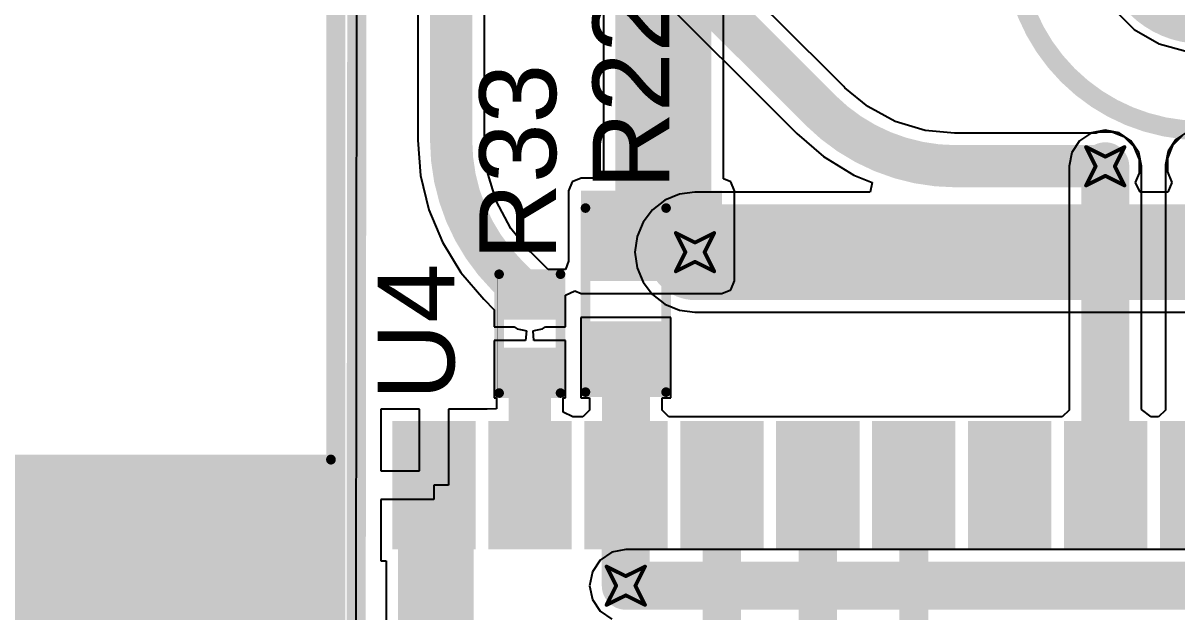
# Model space of a CAD drawing. Header units: inches. Extents: x -0.9 to 13.3, y -2.2 to 2.7.
# Drawn here: x 0.016 to 0.617, y -0.484 to -0.177 of the extents above; entities that cross this region are included whole.
import ezdxf

# ---------------------------------------------------------------- set-up
doc = ezdxf.new("R2010")
doc.units = ezdxf.units.IN
doc.header["$MEASUREMENT"] = 0
for name, color, linetype in [('Board Outline', 216, 'Continuous'), ('Bottom Layer', 5, 'Continuous'), ('Bottom Solder', 6, 'Continuous'), ('Dimension', 6, 'Continuous'), ('Drill Drawing', 1, 'Continuous'), ('Keep-Out Layer', 6, 'Continuous'), ('Multi-Layer', 9, 'Continuous'), ('Top Layer', 1, 'Continuous'), ('Top Overlay', 2, 'Continuous'), ('Top Paste', 8, 'Continuous'), ('Top Solder', 216, 'Continuous'), ('Via Holes', 16, 'Continuous')]:
    doc.layers.add(name, color=color, linetype=linetype)
doc.styles.add('Arial', font='', dxfattribs={"height": 0.2})
doc.styles.get('Arial').set_extended_font_data('Arial')

# ---------------------------------------------------------------- blocks, each defined once
blk = doc.blocks.new('R___0402_10')
at = {"layer": 'Top Layer'}
for points in [[(-0.0275, -0.0125), (-0.0275, 0.0125), (-0.0095, 0.0125), (-0.0095, -0.0125)], [(0.0095, -0.0125), (0.0095, 0.0125), (0.0275, 0.0125), (0.0275, -0.0125)]]:
    blk.add_hatch(color=1, dxfattribs=at).paths.add_polyline_path(points)
at = {"layer": 'Top Paste'}
for points in [[(-0.0275, -0.0125), (-0.0275, 0.0125), (-0.0095, 0.0125), (-0.0095, -0.0125)], [(0.0095, -0.0125), (0.0095, 0.0125), (0.0275, 0.0125), (0.0275, -0.0125)]]:
    blk.add_hatch(color=8, dxfattribs=at).paths.add_polyline_path(points)
at = {"layer": 'Top Solder'}
for points in [[(-0.02967, -0.01467), (-0.02967, 0.01467), (-0.00733, 0.01467), (-0.00733, -0.01467)], [(0.00733, -0.01467), (0.00733, 0.01467), (0.02967, 0.01467), (0.02967, -0.01467)]]:
    blk.add_hatch(color=216, dxfattribs=at).paths.add_polyline_path(points)
at = {"layer": 'Top Overlay'}
for points in [[(-0.031, -0.016, 0.005, 0.005, 0), (-0.031, 0.016, 0.005, 0.005, 0)], [(-0.031, 0.016, 0.005, 0.005, 0), (0.031, 0.016, 0.005, 0.005, 0)], [(0.031, -0.016, 0.005, 0.005, 0), (0.031, 0.016, 0.005, 0.005, 0)], [(-0.031, -0.016, 0.005, 0.005, 0), (0.031, -0.016, 0.005, 0.005, 0)], [(0.032, -0.017, 0.000127, 0.000127, 0), (-0.032, -0.017, 0.000127, 0.000127, 0)]]:
    blk.add_lwpolyline(points, format="xyseb", dxfattribs=at)
for points in [[(-0.03225, 0.016, 0.0025, 0.0025, 1), (-0.02975, 0.016, 0.0025, 0.0025, 1)], [(-0.03225, 0.016, 0.0025, 0.0025, 1), (-0.02975, 0.016, 0.0025, 0.0025, 1)], [(0.02975, 0.016, 0.0025, 0.0025, 1), (0.03225, 0.016, 0.0025, 0.0025, 1)], [(0.02975, 0.016, 0.0025, 0.0025, 1), (0.03225, 0.016, 0.0025, 0.0025, 1)], [(-0.03225, -0.016, 0.0025, 0.0025, 1), (-0.02975, -0.016, 0.0025, 0.0025, 1)], [(-0.03225, -0.016, 0.0025, 0.0025, 1), (-0.02975, -0.016, 0.0025, 0.0025, 1)], [(-0.03203, -0.017, 0.0000635, 0.0000635, 1), (-0.03197, -0.017, 0.0000635, 0.0000635, 1)], [(0.02975, -0.016, 0.0025, 0.0025, 1), (0.03225, -0.016, 0.0025, 0.0025, 1)], [(0.02975, -0.016, 0.0025, 0.0025, 1), (0.03225, -0.016, 0.0025, 0.0025, 1)], [(0.03197, -0.017, 0.0000635, 0.0000635, 1), (0.03203, -0.017, 0.0000635, 0.0000635, 1)]]:
    blk.add_lwpolyline(points, format="xyseb", close=True, dxfattribs=at)
blk = doc.blocks.new('38_SMD_M______16')
at = {"layer": 'Keep-Out Layer'}
blk.add_hatch(color=6, dxfattribs=at).paths.add_polyline_path([(-0.35589, 0.40502), (0.35611, 0.40502), (0.35611, 0.64502), (-0.35589, 0.64502)])
at = {"layer": 'Top Layer'}
for points in [[(0.31496, 0.36732), (0.37402, 0.36732), (0.37402, 0.33189), (0.31496, 0.33189)], [(0.31496, 0.31732), (0.37402, 0.31732), (0.37402, 0.28189), (0.31496, 0.28189)], [(0.31496, 0.26732), (0.37402, 0.26732), (0.37402, 0.23189), (0.31496, 0.23189)], [(0.31496, 0.21732), (0.37402, 0.21732), (0.37402, 0.18189), (0.31496, 0.18189)], [(0.31496, 0.16732), (0.37402, 0.16732), (0.37402, 0.13189), (0.31496, 0.13189)], [(0.31496, 0.11732), (0.37402, 0.11732), (0.37402, 0.08189), (0.31496, 0.08189)], [(0.31496, 0.06732), (0.37402, 0.06732), (0.37402, 0.03189), (0.31496, 0.03189)], [(0.31496, 0.01732), (0.37402, 0.01732), (0.37402, -0.01811), (0.31496, -0.01811)], [(0.31496, -0.03268), (0.37402, -0.03268), (0.37402, -0.06811), (0.31496, -0.06811)]]:
    blk.add_hatch(color=1, dxfattribs=at).paths.add_polyline_path(points)
at = {"layer": 'Top Paste'}
for points in [[(0.31496, 0.36732), (0.37402, 0.36732), (0.37402, 0.33189), (0.31496, 0.33189)], [(0.31496, 0.31732), (0.37402, 0.31732), (0.37402, 0.28189), (0.31496, 0.28189)], [(0.31496, 0.26732), (0.37402, 0.26732), (0.37402, 0.23189), (0.31496, 0.23189)], [(0.31496, 0.21732), (0.37402, 0.21732), (0.37402, 0.18189), (0.31496, 0.18189)], [(0.31496, 0.16732), (0.37402, 0.16732), (0.37402, 0.13189), (0.31496, 0.13189)], [(0.31496, 0.11732), (0.37402, 0.11732), (0.37402, 0.08189), (0.31496, 0.08189)], [(0.31496, 0.06732), (0.37402, 0.06732), (0.37402, 0.03189), (0.31496, 0.03189)], [(0.31496, 0.01732), (0.37402, 0.01732), (0.37402, -0.01811), (0.31496, -0.01811)], [(0.31496, -0.03268), (0.37402, -0.03268), (0.37402, -0.06811), (0.31496, -0.06811)]]:
    blk.add_hatch(color=8, dxfattribs=at).paths.add_polyline_path(points)
at = {"layer": 'Top Solder'}
for points in [[(0.31096, 0.37132), (0.37802, 0.37132), (0.37802, 0.32789), (0.31096, 0.32789)], [(0.31096, 0.32132), (0.37802, 0.32132), (0.37802, 0.27789), (0.31096, 0.27789)], [(0.31096, 0.27132), (0.37802, 0.27132), (0.37802, 0.22789), (0.31096, 0.22789)], [(0.31096, 0.22132), (0.37802, 0.22132), (0.37802, 0.17789), (0.31096, 0.17789)], [(0.31096, 0.17132), (0.37802, 0.17132), (0.37802, 0.12789), (0.31096, 0.12789)], [(0.31096, 0.12132), (0.37802, 0.12132), (0.37802, 0.07789), (0.31096, 0.07789)], [(0.31096, 0.07132), (0.37802, 0.07132), (0.37802, 0.02789), (0.31096, 0.02789)], [(0.31096, 0.02132), (0.37802, 0.02132), (0.37802, -0.02211), (0.31096, -0.02211)], [(0.31096, -0.02868), (0.37802, -0.02868), (0.37802, -0.07211), (0.31096, -0.07211)]]:
    blk.add_hatch(color=216, dxfattribs=at).paths.add_polyline_path(points)
at = {"layer": 'Top Overlay'}
for points in [[(0.35791, 0.64701, 0.005, 0.005, 0), (0.35791, 0.40331, 0.005, 0.005, 0)], [(0.35771, 0.40331, 0.005, 0.005, 0), (-0.35809, 0.40331, 0.005, 0.005, 0)]]:
    blk.add_lwpolyline(points, format="xyseb", dxfattribs=at)
for points in [[(0.35646, 0.40331, 0.0025, 0.0025, 1), (0.35896, 0.40331, 0.0025, 0.0025, 1)], [(0.35666, 0.40331, 0.0025, 0.0025, 1), (0.35916, 0.40331, 0.0025, 0.0025, 1)]]:
    blk.add_lwpolyline(points, format="xyseb", close=True, dxfattribs=at)
blk = doc.blocks.new('R___0603_50')
at = {"layer": 'Top Layer'}
for points in [[(-0.015, 0.0175), (-0.015, -0.0175), (-0.045, -0.0175), (-0.045, 0.0175)], [(0.045, 0.0175), (0.045, -0.0175), (0.015, -0.0175), (0.015, 0.0175)]]:
    blk.add_hatch(color=1, dxfattribs=at).paths.add_polyline_path(points)
at = {"layer": 'Top Paste'}
for points in [[(-0.015, 0.0175), (-0.015, -0.0175), (-0.045, -0.0175), (-0.045, 0.0175)], [(0.045, 0.0175), (0.045, -0.0175), (0.015, -0.0175), (0.015, 0.0175)]]:
    blk.add_hatch(color=8, dxfattribs=at).paths.add_polyline_path(points)
at = {"layer": 'Top Solder'}
for points in [[(-0.011, 0.0215), (-0.011, -0.0215), (-0.049, -0.0215), (-0.049, 0.0215)], [(0.049, 0.0215), (0.049, -0.0215), (0.011, -0.0215), (0.011, 0.0215)]]:
    blk.add_hatch(color=216, dxfattribs=at).paths.add_polyline_path(points)
at = {"layer": 'Top Overlay'}
for points in [[(-0.048, 0.021, 0.005, 0.005, 0), (0.048, 0.021, 0.005, 0.005, 0)], [(-0.048, 0.021, 0.005, 0.005, 0), (-0.048, -0.021, 0.005, 0.005, 0)], [(0.048, 0.021, 0.005, 0.005, 0), (0.048, -0.021, 0.005, 0.005, 0)], [(-0.048, -0.021, 0.005, 0.005, 0), (0.048, -0.021, 0.005, 0.005, 0)]]:
    blk.add_lwpolyline(points, format="xyseb", dxfattribs=at)
for points in [[(-0.04925, 0.021, 0.0025, 0.0025, 1), (-0.04675, 0.021, 0.0025, 0.0025, 1)], [(-0.04925, 0.021, 0.0025, 0.0025, 1), (-0.04675, 0.021, 0.0025, 0.0025, 1)], [(0.04675, 0.021, 0.0025, 0.0025, 1), (0.04925, 0.021, 0.0025, 0.0025, 1)], [(0.04675, 0.021, 0.0025, 0.0025, 1), (0.04925, 0.021, 0.0025, 0.0025, 1)], [(-0.04925, -0.021, 0.0025, 0.0025, 1), (-0.04675, -0.021, 0.0025, 0.0025, 1)], [(-0.04925, -0.021, 0.0025, 0.0025, 1), (-0.04675, -0.021, 0.0025, 0.0025, 1)], [(0.04675, -0.021, 0.0025, 0.0025, 1), (0.04925, -0.021, 0.0025, 0.0025, 1)], [(0.04675, -0.021, 0.0025, 0.0025, 1), (0.04925, -0.021, 0.0025, 0.0025, 1)]]:
    blk.add_lwpolyline(points, format="xyseb", close=True, dxfattribs=at)

msp = doc.modelspace()

# ---------------------------------------------------------------- hatches: boundary and pattern name
at = {"layer": 'Bottom Layer'}
h = msp.add_hatch(color=5, dxfattribs=at)
edge = h.paths.add_edge_path()
edge.add_arc((0.63028, -0.13419), 0.05118, 0, 360)
h = msp.add_hatch(color=5, dxfattribs=at)
edge = h.paths.add_edge_path()
edge.add_arc((0.5801, -0.25124), 0.01181, 0, 360)
h = msp.add_hatch(color=5, dxfattribs=at)
edge = h.paths.add_edge_path()
edge.add_arc((0.36634, -0.29605), 0.01181, 0, 360)
h = msp.add_hatch(color=5, dxfattribs=at)
edge = h.paths.add_edge_path()
edge.add_arc((0.33028, -0.47005), 0.01181, 0, 360)
at = {"layer": 'Bottom Solder'}
h = msp.add_hatch(color=6, dxfattribs=at)
edge = h.paths.add_edge_path()
edge.add_arc((0.63028, -0.13419), 0.05315, 0, 360)
at = {"layer": 'Multi-Layer'}
h = msp.add_hatch(color=9, dxfattribs=at)
edge = h.paths.add_edge_path()
edge.add_arc((0.63028, -0.13419), 0.05118, 0, 360)
at = {"layer": 'Top Layer'}
h = msp.add_hatch(color=1, dxfattribs=at)
edge = h.paths.add_edge_path()
edge.add_arc((0.63028, -0.13419), 0.05118, 0, 360)
h = msp.add_hatch(color=1, dxfattribs=at)
edge = h.paths.add_edge_path()
edge.add_arc((0.5801, -0.25124), 0.01181, 0, 360)
msp.add_hatch(color=1, dxfattribs=at).paths.add_polyline_path([(0.307, -0.31105), (0.38034, -0.31105), (0.38034, -0.264), (0.307, -0.264)])
h = msp.add_hatch(color=1, dxfattribs=at)
edge = h.paths.add_edge_path()
edge.add_arc((0.36634, -0.29605), 0.01181, 0, 360)
h = msp.add_hatch(color=1, dxfattribs=at)
edge = h.paths.add_edge_path()
edge.add_arc((0.33028, -0.47005), 0.01181, 0, 360)
at = {"layer": 'Top Solder'}
h = msp.add_hatch(color=216, dxfattribs=at)
edge = h.paths.add_edge_path()
edge.add_arc((0.63028, -0.13419), 0.05315, 0, 360)
at = {"layer": 'Via Holes'}
h = msp.add_hatch(color=7, dxfattribs=at)
edge = h.paths.add_edge_path()
edge.add_arc((0.5801, -0.25124), 0.00591, 0, 360)
h = msp.add_hatch(color=7, dxfattribs=at)
edge = h.paths.add_edge_path()
edge.add_arc((0.36634, -0.29605), 0.00591, 0, 360)
h = msp.add_hatch(color=7, dxfattribs=at)
edge = h.paths.add_edge_path()
edge.add_arc((0.33028, -0.47005), 0.00591, 0, 360)

# ---------------------------------------------------------------- linework, layer by layer
at = {"layer": 'Board Outline'}
for points in [[(1.99867, 0.21567, 0.01, 0.01, -1.122171), (-0.01159, -1.51329, 0.01, 0.01, 0)], [(0.17917, 0.00065, 0.01, 0.01, 0), (0.17933, -1.51239, 0.01, 0.01, 0)]]:
    msp.add_lwpolyline(points, format="xyseb", dxfattribs=at)
msp.add_lwpolyline([(0.7287, -0.13419, 0.01, 0.01, 1), (0.53185, -0.13419, 0.01, 0.01, 1)], format="xyseb", close=True, dxfattribs=at)
at = {"layer": 'Bottom Layer'}
for p, q in [((0.18863, -1.53012), (0.19034, 0.0156)), ((0.43604, -0.20182), (0.28255, -0.04833)), ((0.25803, -0.07284), (0.41153, -0.22633)), ((0.58452, -0.1693), (0.59517, -0.17994)), ((0.59517, -0.17994), (0.60821, -0.18747)), ((0.60821, -0.18747), (0.62275, -0.19137)), ((0.44391, -0.20969), (0.43604, -0.20182)), ((0.44435, -0.21035), (0.44391, -0.20969)), ((0.45631, -0.22016), (0.44435, -0.21035)), ((0.47064, -0.22782), (0.45631, -0.22016)), ((0.41153, -0.22633), (0.41153, -0.22633)), ((0.41153, -0.22633), (0.41939, -0.2342)), ((0.48619, -0.23254), (0.47064, -0.22782)), ((0.41939, -0.2342), (0.41937, -0.23422)), ((0.41937, -0.23422), (0.43338, -0.24618)), ((0.50158, -0.23406), (0.48619, -0.23254)), ((0.50236, -0.2339), (0.50158, -0.23406)), ((0.5754, -0.2339), (0.50236, -0.2339)), ((0.57655, -0.23342), (0.5754, -0.2339)), ((0.58364, -0.23342), (0.57655, -0.23342)), ((0.59019, -0.23614), (0.58364, -0.23342)), ((0.5952, -0.24115), (0.59019, -0.23614)), ((0.61518, -0.24046), (0.61247, -0.247)), ((0.62019, -0.23545), (0.61518, -0.24046)), ((0.43338, -0.24618), (0.44908, -0.25581)), ((0.59791, -0.24769), (0.5952, -0.24115)), ((0.59791, -0.25478), (0.59791, -0.24769)), ((0.61247, -0.247), (0.61247, -0.25409)), ((0.44908, -0.25581), (0.45867, -0.25978)), ((0.59584, -0.25978), (0.59791, -0.25478)), ((0.61247, -0.25409), (0.61482, -0.25978)), ((0.45867, -0.25978), (0.45768, -0.26478)), ((0.59828, -0.26478), (0.59584, -0.25978)), ((0.61482, -0.25978), (0.61279, -0.26478)), ((0.35071, -0.26897), (0.34423, -0.27394)), ((0.35825, -0.26584), (0.35071, -0.26897)), ((0.36634, -0.26478), (0.35825, -0.26584)), ((0.45768, -0.26478), (0.36634, -0.26478)), ((0.61279, -0.26478), (0.59828, -0.26478)), ((0.34423, -0.27394), (0.33926, -0.28041)), ((0.33926, -0.28041), (0.33614, -0.28795)), ((0.33614, -0.28795), (0.33507, -0.29605)), ((0.33507, -0.29605), (0.33614, -0.30414)), ((0.33614, -0.30414), (0.33926, -0.31168)), ((0.33926, -0.31168), (0.34423, -0.31816)), ((0.34423, -0.31816), (0.35071, -0.32313)), ((0.35071, -0.32313), (0.35825, -0.32625)), ((0.35825, -0.32625), (0.36634, -0.32731)), ((0.36634, -0.32731), (0.8687, -0.32731)), ((0.31694, -0.45671), (0.31285, -0.46283)), ((0.32306, -0.45262), (0.31694, -0.45671)), ((0.33028, -0.45118), (0.32306, -0.45262)), ((0.72853, -0.45118), (0.33028, -0.45118)), ((0.31285, -0.46283), (0.31142, -0.47005)), ((0.31142, -0.47005), (0.31285, -0.47726)), ((0.31285, -0.47726), (0.31694, -0.48338)), ((0.31694, -0.48338), (0.32306, -0.48747))]:
    msp.add_line(p, q, dxfattribs=at)
for points in [[(0.27029, -0.06058, 0.022, 0.022, 0), (0.42378, -0.21408, 0.022, 0.022, 0)], [(0.42378, -0.21408, 0.022, 0.022, 0), (0.43165, -0.22195, 0.022, 0.022, 0)], [(0.50236, -0.25124, 0.022, 0.022, -0.198912), (0.43165, -0.22195, 0.022, 0.022, 0)], [(0.50236, -0.25124, 0.022, 0.022, 0), (0.5801, -0.25124, 0.022, 0.022, 0)], [(0.36634, -0.29605, 0.05, 0.05, 0), (0.81628, -0.29605, 0.05, 0.05, 0)], [(0.33028, -0.47005, 0.025, 0.025, 0), (0.72853, -0.47005, 0.025, 0.025, 0)]]:
    msp.add_lwpolyline(points, format="xyseb", dxfattribs=at)
for points in [[(0.41828, -0.21408, 0.011, 0.011, 1), (0.42928, -0.21408, 0.011, 0.011, 1)], [(0.41828, -0.21408, 0.011, 0.011, 1), (0.42928, -0.21408, 0.011, 0.011, 1)], [(0.42615, -0.22195, 0.011, 0.011, 1), (0.43715, -0.22195, 0.011, 0.011, 1)], [(0.42615, -0.22195, 0.011, 0.011, 1), (0.43715, -0.22195, 0.011, 0.011, 1)], [(0.49686, -0.25124, 0.011, 0.011, 1), (0.50786, -0.25124, 0.011, 0.011, 1)], [(0.49686, -0.25124, 0.011, 0.011, 1), (0.50786, -0.25124, 0.011, 0.011, 1)], [(0.5746, -0.25124, 0.011, 0.011, 1), (0.5856, -0.25124, 0.011, 0.011, 1)], [(0.35384, -0.29605, 0.025, 0.025, 1), (0.37884, -0.29605, 0.025, 0.025, 1)], [(0.32403, -0.47005, 0.0125, 0.0125, 1), (0.33653, -0.47005, 0.0125, 0.0125, 1)]]:
    msp.add_lwpolyline(points, format="xyseb", close=True, dxfattribs=at)
at = {"layer": 'Dimension'}
for points in [[(0.04081, 0.0156, 0.01, 0.01, -3.064051), (0.02964, -1.5299, 0.01, 0.01, 0)], [(0.18863, -1.53012, 0.01, 0.01, 0), (0.19034, 0.0156, 0.01, 0.01, 0)]]:
    msp.add_lwpolyline(points, format="xyseb", dxfattribs=at)
at = {"layer": 'Drill Drawing'}
for points in [[(0.5701, -0.24124, 0.002, 0.002, 0), (0.5801, -0.24624, 0.002, 0.002, 0)], [(0.5701, -0.24124, 0.002, 0.002, 0), (0.5751, -0.25124, 0.002, 0.002, 0)], [(0.5801, -0.24624, 0.002, 0.002, 0), (0.5901, -0.24124, 0.002, 0.002, 0)], [(0.5851, -0.25124, 0.002, 0.002, 0), (0.5901, -0.24124, 0.002, 0.002, 0)], [(0.5701, -0.26124, 0.002, 0.002, 0), (0.5751, -0.25124, 0.002, 0.002, 0)], [(0.5851, -0.25124, 0.002, 0.002, 0), (0.5901, -0.26124, 0.002, 0.002, 0)], [(0.5701, -0.26124, 0.002, 0.002, 0), (0.5801, -0.25624, 0.002, 0.002, 0)], [(0.5801, -0.25624, 0.002, 0.002, 0), (0.5901, -0.26124, 0.002, 0.002, 0)], [(0.35634, -0.28605, 0.002, 0.002, 0), (0.36634, -0.29105, 0.002, 0.002, 0)], [(0.35634, -0.28605, 0.002, 0.002, 0), (0.36134, -0.29605, 0.002, 0.002, 0)], [(0.36634, -0.29105, 0.002, 0.002, 0), (0.37634, -0.28605, 0.002, 0.002, 0)], [(0.37134, -0.29605, 0.002, 0.002, 0), (0.37634, -0.28605, 0.002, 0.002, 0)], [(0.35634, -0.30605, 0.002, 0.002, 0), (0.36134, -0.29605, 0.002, 0.002, 0)], [(0.35634, -0.30605, 0.002, 0.002, 0), (0.36634, -0.30105, 0.002, 0.002, 0)], [(0.36634, -0.30105, 0.002, 0.002, 0), (0.37634, -0.30605, 0.002, 0.002, 0)], [(0.37134, -0.29605, 0.002, 0.002, 0), (0.37634, -0.30605, 0.002, 0.002, 0)], [(0.32028, -0.46005, 0.002, 0.002, 0), (0.33028, -0.46505, 0.002, 0.002, 0)], [(0.32028, -0.46005, 0.002, 0.002, 0), (0.32528, -0.47005, 0.002, 0.002, 0)], [(0.33028, -0.46505, 0.002, 0.002, 0), (0.34028, -0.46005, 0.002, 0.002, 0)], [(0.33528, -0.47005, 0.002, 0.002, 0), (0.34028, -0.46005, 0.002, 0.002, 0)], [(0.32028, -0.48005, 0.002, 0.002, 0), (0.32528, -0.47005, 0.002, 0.002, 0)], [(0.32028, -0.48005, 0.002, 0.002, 0), (0.33028, -0.47505, 0.002, 0.002, 0)], [(0.33028, -0.47505, 0.002, 0.002, 0), (0.34028, -0.48005, 0.002, 0.002, 0)], [(0.33528, -0.47005, 0.002, 0.002, 0), (0.34028, -0.48005, 0.002, 0.002, 0)]]:
    msp.add_lwpolyline(points, format="xyseb", dxfattribs=at)
for points in [[(0.5696, -0.24124, 0.001, 0.001, 1), (0.5706, -0.24124, 0.001, 0.001, 1)], [(0.5696, -0.24124, 0.001, 0.001, 1), (0.5706, -0.24124, 0.001, 0.001, 1)], [(0.5896, -0.24124, 0.001, 0.001, 1), (0.5906, -0.24124, 0.001, 0.001, 1)], [(0.5896, -0.24124, 0.001, 0.001, 1), (0.5906, -0.24124, 0.001, 0.001, 1)], [(0.5796, -0.24624, 0.001, 0.001, 1), (0.5806, -0.24624, 0.001, 0.001, 1)], [(0.5796, -0.24624, 0.001, 0.001, 1), (0.5806, -0.24624, 0.001, 0.001, 1)], [(0.5746, -0.25124, 0.001, 0.001, 1), (0.5756, -0.25124, 0.001, 0.001, 1)], [(0.5746, -0.25124, 0.001, 0.001, 1), (0.5756, -0.25124, 0.001, 0.001, 1)], [(0.5846, -0.25124, 0.001, 0.001, 1), (0.5856, -0.25124, 0.001, 0.001, 1)], [(0.5846, -0.25124, 0.001, 0.001, 1), (0.5856, -0.25124, 0.001, 0.001, 1)], [(0.5796, -0.25624, 0.001, 0.001, 1), (0.5806, -0.25624, 0.001, 0.001, 1)], [(0.5796, -0.25624, 0.001, 0.001, 1), (0.5806, -0.25624, 0.001, 0.001, 1)], [(0.5696, -0.26124, 0.001, 0.001, 1), (0.5706, -0.26124, 0.001, 0.001, 1)], [(0.5696, -0.26124, 0.001, 0.001, 1), (0.5706, -0.26124, 0.001, 0.001, 1)], [(0.5896, -0.26124, 0.001, 0.001, 1), (0.5906, -0.26124, 0.001, 0.001, 1)], [(0.5896, -0.26124, 0.001, 0.001, 1), (0.5906, -0.26124, 0.001, 0.001, 1)], [(0.35584, -0.28605, 0.001, 0.001, 1), (0.35684, -0.28605, 0.001, 0.001, 1)], [(0.35584, -0.28605, 0.001, 0.001, 1), (0.35684, -0.28605, 0.001, 0.001, 1)], [(0.37584, -0.28605, 0.001, 0.001, 1), (0.37684, -0.28605, 0.001, 0.001, 1)], [(0.37584, -0.28605, 0.001, 0.001, 1), (0.37684, -0.28605, 0.001, 0.001, 1)], [(0.36584, -0.29105, 0.001, 0.001, 1), (0.36684, -0.29105, 0.001, 0.001, 1)], [(0.36584, -0.29105, 0.001, 0.001, 1), (0.36684, -0.29105, 0.001, 0.001, 1)], [(0.36084, -0.29605, 0.001, 0.001, 1), (0.36184, -0.29605, 0.001, 0.001, 1)], [(0.36084, -0.29605, 0.001, 0.001, 1), (0.36184, -0.29605, 0.001, 0.001, 1)], [(0.36584, -0.30105, 0.001, 0.001, 1), (0.36684, -0.30105, 0.001, 0.001, 1)], [(0.36584, -0.30105, 0.001, 0.001, 1), (0.36684, -0.30105, 0.001, 0.001, 1)], [(0.37084, -0.29605, 0.001, 0.001, 1), (0.37184, -0.29605, 0.001, 0.001, 1)], [(0.37084, -0.29605, 0.001, 0.001, 1), (0.37184, -0.29605, 0.001, 0.001, 1)], [(0.35584, -0.30605, 0.001, 0.001, 1), (0.35684, -0.30605, 0.001, 0.001, 1)], [(0.35584, -0.30605, 0.001, 0.001, 1), (0.35684, -0.30605, 0.001, 0.001, 1)], [(0.37584, -0.30605, 0.001, 0.001, 1), (0.37684, -0.30605, 0.001, 0.001, 1)], [(0.37584, -0.30605, 0.001, 0.001, 1), (0.37684, -0.30605, 0.001, 0.001, 1)], [(0.31978, -0.46005, 0.001, 0.001, 1), (0.32078, -0.46005, 0.001, 0.001, 1)], [(0.31978, -0.46005, 0.001, 0.001, 1), (0.32078, -0.46005, 0.001, 0.001, 1)], [(0.33978, -0.46005, 0.001, 0.001, 1), (0.34078, -0.46005, 0.001, 0.001, 1)], [(0.33978, -0.46005, 0.001, 0.001, 1), (0.34078, -0.46005, 0.001, 0.001, 1)], [(0.32978, -0.46505, 0.001, 0.001, 1), (0.33078, -0.46505, 0.001, 0.001, 1)], [(0.32978, -0.46505, 0.001, 0.001, 1), (0.33078, -0.46505, 0.001, 0.001, 1)], [(0.32478, -0.47005, 0.001, 0.001, 1), (0.32578, -0.47005, 0.001, 0.001, 1)], [(0.32478, -0.47005, 0.001, 0.001, 1), (0.32578, -0.47005, 0.001, 0.001, 1)], [(0.32978, -0.47505, 0.001, 0.001, 1), (0.33078, -0.47505, 0.001, 0.001, 1)], [(0.32978, -0.47505, 0.001, 0.001, 1), (0.33078, -0.47505, 0.001, 0.001, 1)], [(0.33478, -0.47005, 0.001, 0.001, 1), (0.33578, -0.47005, 0.001, 0.001, 1)], [(0.33478, -0.47005, 0.001, 0.001, 1), (0.33578, -0.47005, 0.001, 0.001, 1)], [(0.31978, -0.48005, 0.001, 0.001, 1), (0.32078, -0.48005, 0.001, 0.001, 1)], [(0.31978, -0.48005, 0.001, 0.001, 1), (0.32078, -0.48005, 0.001, 0.001, 1)], [(0.33978, -0.48005, 0.001, 0.001, 1), (0.34078, -0.48005, 0.001, 0.001, 1)], [(0.33978, -0.48005, 0.001, 0.001, 1), (0.34078, -0.48005, 0.001, 0.001, 1)]]:
    msp.add_lwpolyline(points, format="xyseb", close=True, dxfattribs=at)
at = {"layer": 'Top Layer'}
for p, q in [((0.22195, 0.06853), (0.22195, -0.23763)), ((0.25661, -0.23763), (0.25661, 0.06853)), ((0.18863, -1.53012), (0.19034, 0.0156)), ((0.31861, -0.03327), (0.31861, -0.25751)), ((0.38114, -0.25784), (0.38114, -0.03335)), ((0.58452, -0.1693), (0.59517, -0.17994)), ((0.59517, -0.17994), (0.60821, -0.18747)), ((0.60821, -0.18747), (0.62275, -0.19137)), ((0.57288, -0.23381), (0.56676, -0.2379)), ((0.5801, -0.23237), (0.57288, -0.23381)), ((0.58732, -0.23381), (0.5801, -0.23237)), ((0.59344, -0.2379), (0.58732, -0.23381)), ((0.62306, -0.23312), (0.61694, -0.23721)), ((0.22195, -0.23763), (0.22192, -0.23763)), ((0.22192, -0.23763), (0.22336, -0.25598)), ((0.25646, -0.23841), (0.25661, -0.23763)), ((0.25797, -0.2538), (0.25646, -0.23841)), ((0.56676, -0.2379), (0.56267, -0.24402)), ((0.59752, -0.24402), (0.59344, -0.2379)), ((0.61694, -0.23721), (0.61285, -0.24333)), ((0.56267, -0.24402), (0.56123, -0.25124)), ((0.59896, -0.25124), (0.59752, -0.24402)), ((0.61285, -0.24333), (0.61142, -0.25055)), ((0.56123, -0.25124), (0.56123, -0.3785)), ((0.59896, -0.37813), (0.59896, -0.25124)), ((0.61142, -0.25055), (0.61142, -0.3785)), ((0.22336, -0.25598), (0.22766, -0.27389)), ((0.26269, -0.26935), (0.25797, -0.2538)), ((0.307, -0.25751), (0.30241, -0.25941)), ((0.31861, -0.25751), (0.307, -0.25751)), ((0.38493, -0.25941), (0.38114, -0.25784)), ((0.30241, -0.25941), (0.30051, -0.264)), ((0.30051, -0.264), (0.30051, -0.30076)), ((0.38684, -0.264), (0.38493, -0.25941)), ((0.38684, -0.31105), (0.38684, -0.264)), ((0.27035, -0.28368), (0.26269, -0.26935)), ((0.22766, -0.27389), (0.23471, -0.29091)), ((0.28016, -0.29564), (0.27035, -0.28368)), ((0.23471, -0.29091), (0.24433, -0.30661)), ((0.28082, -0.29608), (0.28016, -0.29564)), ((0.28979, -0.30505), (0.28082, -0.29608)), ((0.24433, -0.30661), (0.25629, -0.32061)), ((0.29551, -0.30505), (0.28979, -0.30505)), ((0.29878, -0.30505), (0.29551, -0.30505)), ((0.30051, -0.30076), (0.29878, -0.30505)), ((0.38493, -0.31564), (0.38684, -0.31105)), ((0.29878, -0.31854), (0.30378, -0.31621)), ((0.29878, -0.33505), (0.29878, -0.31854)), ((0.30378, -0.31621), (0.307, -0.31754)), ((0.307, -0.31754), (0.38034, -0.31754)), ((0.38034, -0.31754), (0.38493, -0.31564)), ((0.25629, -0.32061), (0.25631, -0.32059)), ((0.25631, -0.32059), (0.26178, -0.32606)), ((0.26178, -0.32606), (0.26178, -0.33505)), ((0.35378, -0.33005), (0.30678, -0.33005)), ((0.30678, -0.33005), (0.30678, -0.37205)), ((0.35378, -0.37205), (0.35378, -0.33005)), ((0.26178, -0.33505), (0.27213, -0.33505)), ((0.27213, -0.33505), (0.27365, -0.33606)), ((0.27365, -0.33606), (0.27721, -0.33677)), ((0.28335, -0.33677), (0.28691, -0.33606)), ((0.28691, -0.33606), (0.28843, -0.33505)), ((0.28843, -0.33505), (0.29878, -0.33505)), ((0.27811, -0.34205), (0.26178, -0.34205)), ((0.26178, -0.34205), (0.26178, -0.37205)), ((0.27721, -0.33677), (0.2786, -0.33705)), ((0.2786, -0.33705), (0.27811, -0.34205)), ((0.28195, -0.33705), (0.28335, -0.33677)), ((0.28245, -0.34205), (0.28195, -0.33705)), ((0.29878, -0.34205), (0.28245, -0.34205)), ((0.29878, -0.37205), (0.29878, -0.34205)), ((0.26178, -0.37205), (0.26298, -0.37205)), ((0.26298, -0.37205), (0.26298, -0.37784)), ((0.29764, -0.37957), (0.29764, -0.37205)), ((0.29764, -0.37205), (0.29878, -0.37205)), ((0.30678, -0.37205), (0.31145, -0.37205)), ((0.31145, -0.37205), (0.31145, -0.3785)), ((0.34917, -0.3785), (0.34917, -0.37205)), ((0.34917, -0.37205), (0.35378, -0.37205)), ((0.22284, -0.37803), (0.20262, -0.37803)), ((0.20262, -0.37803), (0.20262, -0.41006)), ((0.22284, -0.41006), (0.22284, -0.37803)), ((0.25806, -0.37803), (0.23784, -0.37803)), ((0.23784, -0.37803), (0.23784, -0.41756)), ((0.26298, -0.37784), (0.25806, -0.37803)), ((0.25806, -0.37803), (0.25806, -0.37803)), ((0.31145, -0.3785), (0.30791, -0.38203)), ((0.35271, -0.38203), (0.34917, -0.3785)), ((0.56123, -0.3785), (0.5577, -0.38203)), ((0.60396, -0.38203), (0.59896, -0.37813)), ((0.61142, -0.3785), (0.60788, -0.38203)), ((0.30264, -0.38203), (0.29764, -0.37957)), ((0.30406, -0.38203), (0.30264, -0.38203)), ((0.30791, -0.38203), (0.30406, -0.38203)), ((0.40406, -0.38203), (0.35271, -0.38203)), ((0.40663, -0.38203), (0.40406, -0.38203)), ((0.40406, -0.38203), (0.40406, -0.38203)), ((0.45162, -0.38203), (0.40663, -0.38203)), ((0.40663, -0.38203), (0.40663, -0.38203)), ((0.45406, -0.38203), (0.45162, -0.38203)), ((0.45906, -0.38203), (0.45406, -0.38203)), ((0.50162, -0.38203), (0.45906, -0.38203)), ((0.50406, -0.38203), (0.50162, -0.38203)), ((0.50906, -0.38203), (0.50406, -0.38203)), ((0.55162, -0.38203), (0.50906, -0.38203)), ((0.55662, -0.38203), (0.55162, -0.38203)), ((0.5577, -0.38203), (0.55662, -0.38203)), ((0.60788, -0.38203), (0.60396, -0.38203)), ((0.20262, -0.41006), (0.22284, -0.41006)), ((0.23784, -0.41756), (0.23034, -0.41756)), ((0.23034, -0.41756), (0.23034, -0.42506)), ((0.23034, -0.42506), (0.20262, -0.42506)), ((0.20262, -0.42506), (0.20262, -0.45709)), ((0.20262, -0.45709), (0.20537, -0.45709)), ((0.20537, -0.45709), (0.20537, -1.06701))]:
    msp.add_line(p, q, dxfattribs=at)
for points in [[(0.23928, -0.23763, 0.022, 0.022, 0), (0.23928, 0.06853, 0.022, 0.022, 0)], [(0.34987, -0.2783, 0.05, 0.05, 0), (0.34987, -0.00599, 0.05, 0.05, 0)], [(0.26857, -0.30834, 0.022, 0.022, -0.198912), (0.23928, -0.23763, 0.022, 0.022, 0)], [(0.5801, -0.41731, 0.025, 0.025, 0), (0.5801, -0.25124, 0.025, 0.025, 0)], [(0.26857, -0.30834, 0.022, 0.022, 0), (0.28028, -0.32005, 0.022, 0.022, 0)], [(0.33028, -0.35105, 0.025, 0.025, 0), (0.33031, -0.35108, 0.025, 0.025, 0)], [(0.33031, -0.41753, 0.025, 0.025, 0), (0.33031, -0.35108, 0.025, 0.025, 0)], [(0.28028, -0.36119, 0.022, 0.022, 0), (0.28031, -0.36122, 0.022, 0.022, 0)], [(0.28031, -0.41753, 0.022, 0.022, 0), (0.28031, -0.36122, 0.022, 0.022, 0)], [(0.23128, -1.10653, 0.03937, 0.03937, 0), (0.23128, -0.41756, 0.03937, 0.03937, 0)], [(0.28031, -0.41753, 0.022, 0.022, 0), (0.28034, -0.41756, 0.022, 0.022, 0)], [(0.33028, -0.41762, 0.025, 0.025, 0), (0.33034, -0.41756, 0.025, 0.025, 0)], [(0.33028, -0.47005, 0.025, 0.025, 0), (0.33028, -0.41762, 0.025, 0.025, 0)], [(0.33031, -0.41753, 0.025, 0.025, 0), (0.33034, -0.41756, 0.025, 0.025, 0)], [(0.38034, -0.56384, 0.02, 0.02, 0), (0.38034, -0.41756, 0.02, 0.02, 0)], [(0.43034, -0.54099, 0.02, 0.02, 0), (0.43034, -0.41756, 0.02, 0.02, 0)], [(0.48034, -0.51566, 0.015, 0.015, 0), (0.48034, -0.41756, 0.015, 0.015, 0)]]:
    msp.add_lwpolyline(points, format="xyseb", dxfattribs=at)
for points in [[(0.23378, -0.23763, 0.011, 0.011, 1), (0.24478, -0.23763, 0.011, 0.011, 1)], [(0.23378, -0.23763, 0.011, 0.011, 1), (0.24478, -0.23763, 0.011, 0.011, 1)], [(0.57385, -0.25124, 0.0125, 0.0125, 1), (0.58635, -0.25124, 0.0125, 0.0125, 1)], [(0.33737, -0.2783, 0.025, 0.025, 1), (0.36237, -0.2783, 0.025, 0.025, 1)], [(0.26307, -0.30834, 0.011, 0.011, 1), (0.27407, -0.30834, 0.011, 0.011, 1)], [(0.26307, -0.30834, 0.011, 0.011, 1), (0.27407, -0.30834, 0.011, 0.011, 1)], [(0.27478, -0.32005, 0.011, 0.011, 1), (0.28578, -0.32005, 0.011, 0.011, 1)], [(0.32403, -0.35105, 0.0125, 0.0125, 1), (0.33653, -0.35105, 0.0125, 0.0125, 1)], [(0.32406, -0.35108, 0.0125, 0.0125, 1), (0.33656, -0.35108, 0.0125, 0.0125, 1)], [(0.32406, -0.35108, 0.0125, 0.0125, 1), (0.33656, -0.35108, 0.0125, 0.0125, 1)], [(0.27478, -0.36119, 0.011, 0.011, 1), (0.28578, -0.36119, 0.011, 0.011, 1)], [(0.27481, -0.36122, 0.011, 0.011, 1), (0.28581, -0.36122, 0.011, 0.011, 1)], [(0.27481, -0.36122, 0.011, 0.011, 1), (0.28581, -0.36122, 0.011, 0.011, 1)], [(0.22144, -0.41756, 0.01969, 0.01969, 1), (0.24112, -0.41756, 0.01969, 0.01969, 1)], [(0.27481, -0.41753, 0.011, 0.011, 1), (0.28581, -0.41753, 0.011, 0.011, 1)], [(0.27481, -0.41753, 0.011, 0.011, 1), (0.28581, -0.41753, 0.011, 0.011, 1)], [(0.27484, -0.41756, 0.011, 0.011, 1), (0.28584, -0.41756, 0.011, 0.011, 1)], [(0.32403, -0.41762, 0.0125, 0.0125, 1), (0.33653, -0.41762, 0.0125, 0.0125, 1)], [(0.32403, -0.41762, 0.0125, 0.0125, 1), (0.33653, -0.41762, 0.0125, 0.0125, 1)], [(0.32406, -0.41753, 0.0125, 0.0125, 1), (0.33656, -0.41753, 0.0125, 0.0125, 1)], [(0.32406, -0.41753, 0.0125, 0.0125, 1), (0.33656, -0.41753, 0.0125, 0.0125, 1)], [(0.32409, -0.41756, 0.0125, 0.0125, 1), (0.33659, -0.41756, 0.0125, 0.0125, 1)], [(0.32409, -0.41756, 0.0125, 0.0125, 1), (0.33659, -0.41756, 0.0125, 0.0125, 1)], [(0.37534, -0.41756, 0.01, 0.01, 1), (0.38534, -0.41756, 0.01, 0.01, 1)], [(0.42534, -0.41756, 0.01, 0.01, 1), (0.43534, -0.41756, 0.01, 0.01, 1)], [(0.57385, -0.41731, 0.0125, 0.0125, 1), (0.58635, -0.41731, 0.0125, 0.0125, 1)], [(0.47659, -0.41756, 0.0075, 0.0075, 1), (0.48409, -0.41756, 0.0075, 0.0075, 1)], [(0.32403, -0.47005, 0.0125, 0.0125, 1), (0.33653, -0.47005, 0.0125, 0.0125, 1)]]:
    msp.add_lwpolyline(points, format="xyseb", close=True, dxfattribs=at)

# ---------------------------------------------------------------- block references
for name, p, rotation in [('R___0603_50', (0.33028, -0.32105), 90), ('R___0402_10', (0.28028, -0.33855), 270), ('38_SMD_M______16', (0.57995, -0.76205), 90)]:
    msp.add_blockref(name, p, dxfattribs=dict(rotation=rotation))

# ---------------------------------------------------------------- texts
at = {"layer": 'Top Overlay', "style": 'Arial'}
for s, p in [('R22', (0.35299, -0.26332)), ('R33', (0.29399, -0.30032)), ('U4', (0.24099, -0.37332))]:
    msp.add_text(s, height=0.04, rotation=90, dxfattribs=at).set_placement(p)

doc.saveas('drawing.dxf')
